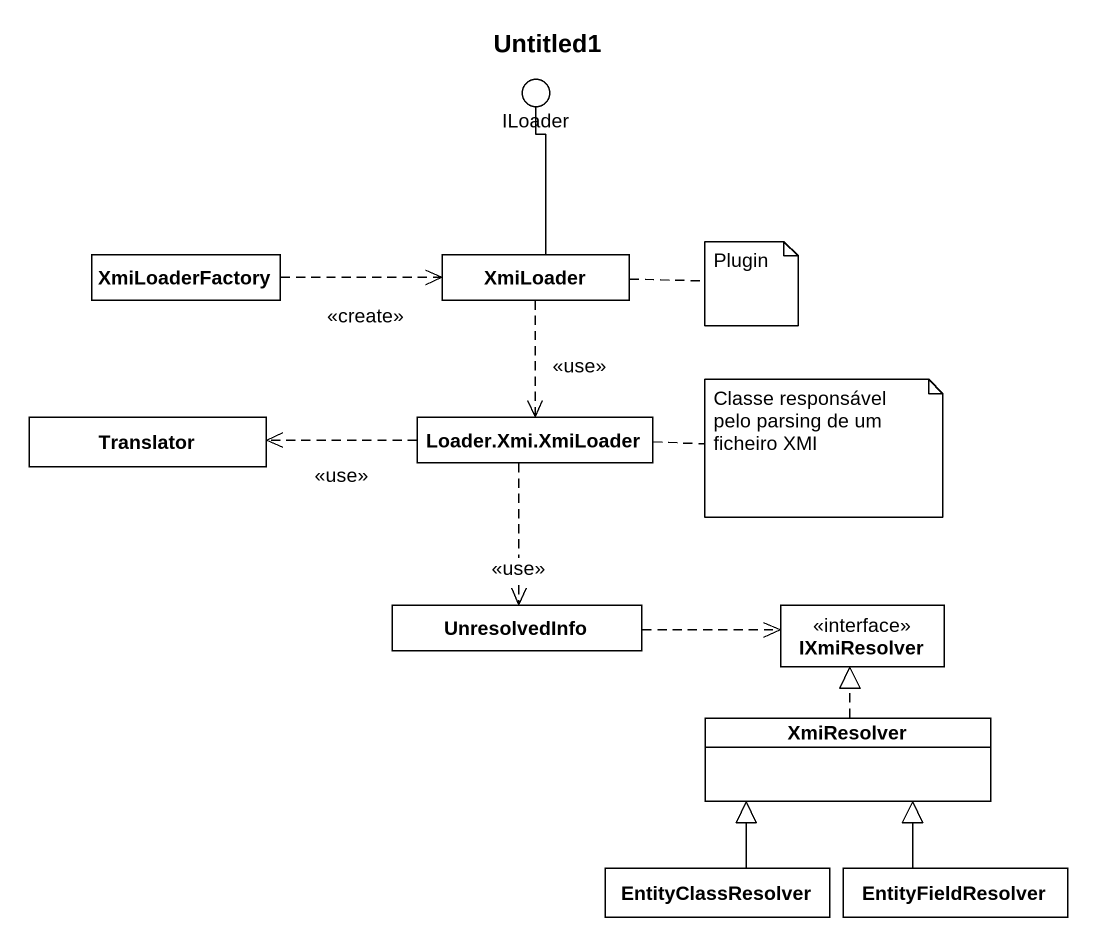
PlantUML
@startuml
title Untitled1
allowmixing
hide circle
hide empty members
() ILoader
class XmiLoaderFactory
class XmiLoader
class Translator
class "Loader.Xmi.XmiLoader" as Loader_Xmi_XmiLoader
class UnresolvedInfo
interface IXmiResolver
class XmiResolver
class EntityClassResolver
class EntityFieldResolver
XmiLoaderFactory .right.> XmiLoader : <<create>>
XmiLoader -up- ILoader
XmiLoader ..> Loader_Xmi_XmiLoader : <<use>>
Loader_Xmi_XmiLoader .left.> Translator : <<use>>
Loader_Xmi_XmiLoader ..> UnresolvedInfo : <<use>>
UnresolvedInfo .right.> IXmiResolver
XmiResolver .up.|> IXmiResolver
EntityClassResolver -up-|> XmiResolver
EntityFieldResolver -up-|> XmiResolver
note right of XmiLoader : Plugin
note right of Loader_Xmi_XmiLoader : Classe responsável pelo parsing de um ficheiro XMI
@enduml
